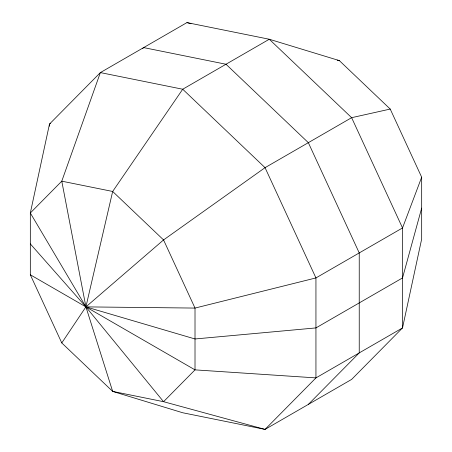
<?xml version="1.0" encoding="UTF-8"?>
<svg xmlns="http://www.w3.org/2000/svg" width="452" height="452" viewBox="0 0 452 452"><rect width="100%" height="100%" fill="white"/><g stroke="black" fill="none" stroke-linecap="round" stroke-linejoin="round"><path stroke-width="0.68" d="M421.676 208.106L402.523 277.929L315.942 327.915L195.01 338.972L85.914 306.88L30.324 243.894M421.676 177.212L402.523 227.944L402.523 327.915L351.633 379.414L265.053 429.4L182.71 412.755L112.667 391.404L61.777 342.932L30.324 274.788L30.324 212.999L49.477 124.085L100.367 72.586L186.947 22.6L269.29 39.245L339.333 60.596L390.223 109.068L421.676 177.212L421.676 239.001L402.523 327.915L315.942 377.9L265.053 429.4L163.556 401.692L112.667 391.404L85.914 306.88L61.777 181.173L100.367 72.586L182.71 89.23L265.053 167.664L315.942 277.929L315.942 377.9L195.01 369.866L30.324 274.788M61.777 342.932L85.914 306.88L163.556 239.933L265.053 167.664L351.633 117.678L390.223 109.068M142.668 48.596L143.657 47.596L226 64.24L308.343 142.674L359.233 252.934L359.233 352.91L308.343 404.404M50.697 123.379L49.477 124.085L49.477 126.198M337.271 60.178L339.333 60.596M186.947 22.6L191.032 23.713M112.667 191.462L85.914 306.88L163.556 401.692L195.01 369.866L195.01 308.078L163.556 239.933L112.667 191.462L61.777 181.173L30.324 212.999L85.914 306.88L195.01 308.078L315.942 277.929L402.523 227.944L351.633 117.678L269.29 39.245L182.71 89.23L112.667 191.462"/></g></svg>
